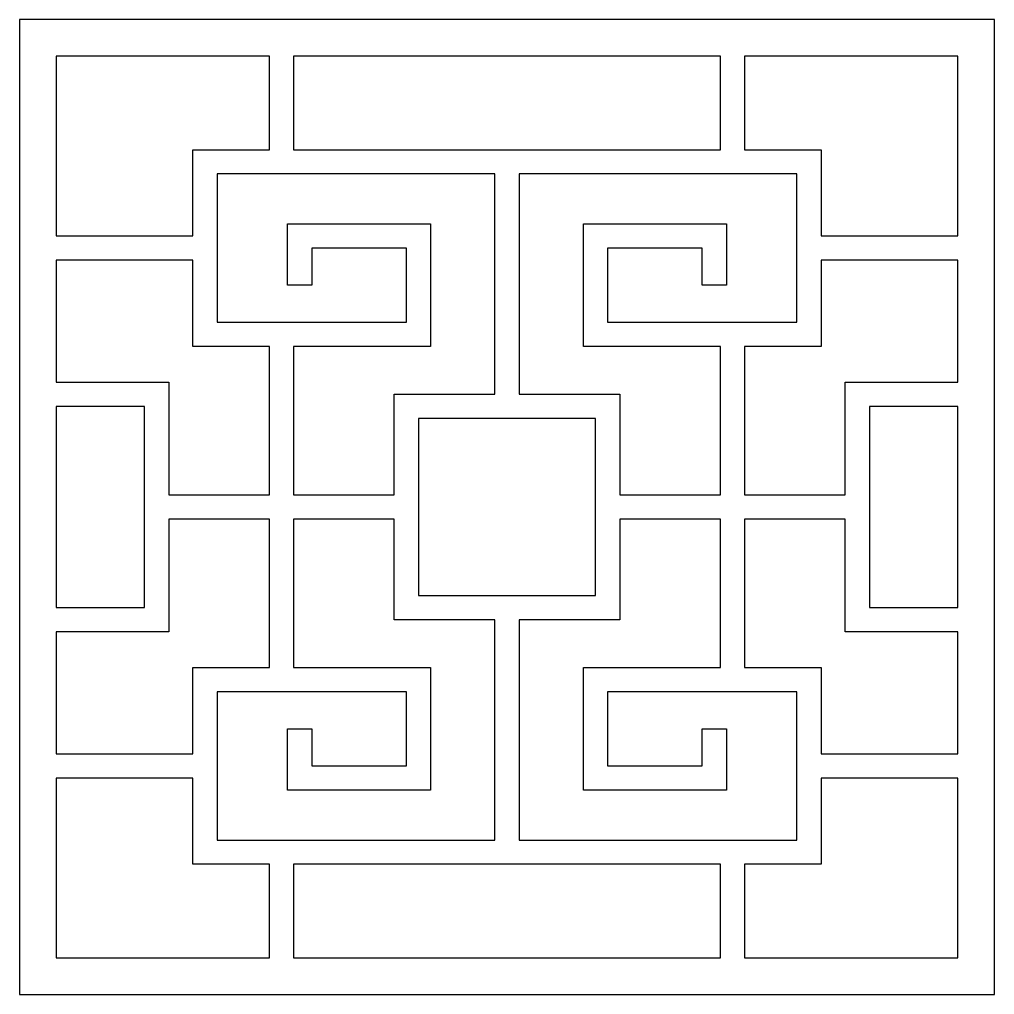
# Model space of a CAD drawing. Header units: centimetres. Extents: x -8.1 to 4.3, y -12.9 to 13.4.
# Drawn here: x -8.06 to 4.29, y 1.04 to 13.39 of the extents above; entities that cross this region are included whole.
import ezdxf

# ---------------------------------------------------------------- set-up
doc = ezdxf.new("R2010")
doc.units = ezdxf.units.CM
doc.header["$MEASUREMENT"] = 0

msp = doc.modelspace()

# ---------------------------------------------------------------- linework, layer by layer
at = {"color": 242}
for points, knots in [([(-8.06124, 13.39206), (-8.06124, 13.39206), (4.29065, 13.39206), (4.29065, 13.39206), (4.29065, 13.39206), (4.29065, 13.39206), (4.29065, 1.04016), (4.29065, 1.04016), (4.29065, 1.04016), (4.29065, 1.04016), (-8.06124, 1.04016), (-8.06124, 1.04016), (-8.06124, 1.04016), (-8.06124, 1.04016), (-8.06124, 13.39206), (-8.06124, 13.39206)], [0, 0, 0, 0, 0.2, 0.2, 0.2, 0.2, 0.4, 0.4, 0.4, 0.4, 0.6, 0.6, 0.6, 0.6, 1, 1, 1, 1]), ([(-4.89467, 11.74293), (-4.89467, 11.74293), (-5.8638, 11.74293), (-5.8638, 11.74293), (-5.8638, 11.74293), (-5.8638, 11.74293), (-5.8638, 10.64949), (-5.8638, 10.64949), (-5.8638, 10.64949), (-5.8638, 10.64949), (-7.59804, 10.64949), (-7.59804, 10.64949), (-7.59804, 10.64949), (-7.59804, 10.64949), (-7.59804, 12.92886), (-7.59804, 12.92886), (-7.59804, 12.92886), (-7.59804, 12.92886), (-4.89467, 12.92886), (-4.89467, 12.92886), (-4.89467, 12.92886), (-4.89467, 12.92886), (-4.89467, 11.74293), (-4.89467, 11.74293)], [0, 0, 0, 0, 0.14285714, 0.14285714, 0.14285714, 0.14285714, 0.28571429, 0.28571429, 0.28571429, 0.28571429, 0.42857143, 0.42857143, 0.42857143, 0.42857143, 0.57142857, 0.57142857, 0.57142857, 0.57142857, 0.71428571, 0.71428571, 0.71428571, 0.71428571, 1, 1, 1, 1]), ([(0.81808, 11.74293), (0.81808, 11.74293), (-1.88535, 11.74293), (-1.88535, 11.74293), (-1.88535, 11.74293), (-1.88535, 11.74293), (-4.58867, 11.74293), (-4.58867, 11.74293), (-4.58867, 11.74293), (-4.58867, 11.74293), (-4.58867, 12.92886), (-4.58867, 12.92886), (-4.58867, 12.92886), (-4.58867, 12.92886), (0.81808, 12.92886), (0.81808, 12.92886), (0.81808, 12.92886), (0.81808, 12.92886), (0.81808, 11.74293), (0.81808, 11.74293)], [0, 0, 0, 0, 0.16666667, 0.16666667, 0.16666667, 0.16666667, 0.33333333, 0.33333333, 0.33333333, 0.33333333, 0.5, 0.5, 0.5, 0.5, 0.66666667, 0.66666667, 0.66666667, 0.66666667, 1, 1, 1, 1]), ([(1.12409, 11.74293), (1.12409, 11.74293), (1.12409, 12.92886), (1.12409, 12.92886), (1.12409, 12.92886), (1.12409, 12.92886), (3.82746, 12.92886), (3.82746, 12.92886), (3.82746, 12.92886), (3.82746, 12.92886), (3.82746, 10.64949), (3.82746, 10.64949), (3.82746, 10.64949), (3.82746, 10.64949), (2.09322, 10.64949), (2.09322, 10.64949), (2.09322, 10.64949), (2.09322, 10.64949), (2.09322, 11.74293), (2.09322, 11.74293), (2.09322, 11.74293), (2.09322, 11.74293), (1.12409, 11.74293), (1.12409, 11.74293)], [0, 0, 0, 0, 0.14285714, 0.14285714, 0.14285714, 0.14285714, 0.28571429, 0.28571429, 0.28571429, 0.28571429, 0.42857143, 0.42857143, 0.42857143, 0.42857143, 0.57142857, 0.57142857, 0.57142857, 0.57142857, 0.71428571, 0.71428571, 0.71428571, 0.71428571, 1, 1, 1, 1]), ([(-2.03829, 8.64437), (-2.03829, 8.64437), (-3.31355, 8.64437), (-3.31355, 8.64437), (-3.31355, 8.64437), (-3.31355, 8.64437), (-3.31355, 7.36911), (-3.31355, 7.36911), (-3.31355, 7.36911), (-3.31355, 7.36911), (-4.58867, 7.36911), (-4.58867, 7.36911), (-4.58867, 7.36911), (-4.58867, 7.36911), (-4.58867, 9.24992), (-4.58867, 9.24992), (-4.58867, 9.24992), (-4.58867, 9.24992), (-2.85444, 9.24992), (-2.85444, 9.24992), (-2.85444, 9.24992), (-2.85444, 9.24992), (-2.85444, 10.80262), (-2.85444, 10.80262), (-2.85444, 10.80262), (-2.85444, 10.80262), (-4.66479, 10.80262), (-4.66479, 10.80262), (-4.66479, 10.80262), (-4.66479, 10.80262), (-4.66479, 10.02634), (-4.66479, 10.02634), (-4.66479, 10.02634), (-4.66479, 10.02634), (-4.35876, 10.02634), (-4.35876, 10.02634), (-4.35876, 10.02634), (-4.35876, 10.02634), (-4.35876, 10.49651), (-4.35876, 10.49651), (-4.35876, 10.49651), (-4.35876, 10.49651), (-3.16047, 10.49651), (-3.16047, 10.49651), (-3.16047, 10.49651), (-3.16047, 10.49651), (-3.16047, 9.55602), (-3.16047, 9.55602), (-3.16047, 9.55602), (-3.16047, 9.55602), (-5.55774, 9.55602), (-5.55774, 9.55602), (-5.55774, 9.55602), (-5.55774, 9.55602), (-5.55774, 11.43684), (-5.55774, 11.43684), (-5.55774, 11.43684), (-5.55774, 11.43684), (-2.03829, 11.43684), (-2.03829, 11.43684), (-2.03829, 11.43684), (-2.03829, 11.43684), (-2.03829, 8.64437), (-2.03829, 8.64437)], [0, 0, 0, 0, 0.05882353, 0.05882353, 0.05882353, 0.05882353, 0.11764706, 0.11764706, 0.11764706, 0.11764706, 0.17647059, 0.17647059, 0.17647059, 0.17647059, 0.23529412, 0.23529412, 0.23529412, 0.23529412, 0.29411765, 0.29411765, 0.29411765, 0.29411765, 0.35294118, 0.35294118, 0.35294118, 0.35294118, 0.41176471, 0.41176471, 0.41176471, 0.41176471, 0.47058824, 0.47058824, 0.47058824, 0.47058824, 0.52941176, 0.52941176, 0.52941176, 0.52941176, 0.58823529, 0.58823529, 0.58823529, 0.58823529, 0.64705882, 0.64705882, 0.64705882, 0.64705882, 0.70588235, 0.70588235, 0.70588235, 0.70588235, 0.76470588, 0.76470588, 0.76470588, 0.76470588, 0.82352941, 0.82352941, 0.82352941, 0.82352941, 0.88235294, 0.88235294, 0.88235294, 0.88235294, 1, 1, 1, 1]), ([(-0.45707, 8.64437), (-0.45707, 8.64437), (-1.73229, 8.64437), (-1.73229, 8.64437), (-1.73229, 8.64437), (-1.73229, 8.64437), (-1.73229, 11.43684), (-1.73229, 11.43684), (-1.73229, 11.43684), (-1.73229, 11.43684), (1.78716, 11.43684), (1.78716, 11.43684), (1.78716, 11.43684), (1.78716, 11.43684), (1.78716, 9.55602), (1.78716, 9.55602), (1.78716, 9.55602), (1.78716, 9.55602), (-0.61011, 9.55602), (-0.61011, 9.55602), (-0.61011, 9.55602), (-0.61011, 9.55602), (-0.61011, 10.49651), (-0.61011, 10.49651), (-0.61011, 10.49651), (-0.61011, 10.49651), (0.58818, 10.49651), (0.58818, 10.49651), (0.58818, 10.49651), (0.58818, 10.49651), (0.58818, 10.02634), (0.58818, 10.02634), (0.58818, 10.02634), (0.58818, 10.02634), (0.89421, 10.02634), (0.89421, 10.02634), (0.89421, 10.02634), (0.89421, 10.02634), (0.89421, 10.80262), (0.89421, 10.80262), (0.89421, 10.80262), (0.89421, 10.80262), (-0.91614, 10.80262), (-0.91614, 10.80262), (-0.91614, 10.80262), (-0.91614, 10.80262), (-0.91614, 9.24992), (-0.91614, 9.24992), (-0.91614, 9.24992), (-0.91614, 9.24992), (0.81808, 9.24992), (0.81808, 9.24992), (0.81808, 9.24992), (0.81808, 9.24992), (0.81808, 7.36911), (0.81808, 7.36911), (0.81808, 7.36911), (0.81808, 7.36911), (-0.45707, 7.36911), (-0.45707, 7.36911), (-0.45707, 7.36911), (-0.45707, 7.36911), (-0.45707, 8.64437), (-0.45707, 8.64437)], [0, 0, 0, 0, 0.05882353, 0.05882353, 0.05882353, 0.05882353, 0.11764706, 0.11764706, 0.11764706, 0.11764706, 0.17647059, 0.17647059, 0.17647059, 0.17647059, 0.23529412, 0.23529412, 0.23529412, 0.23529412, 0.29411765, 0.29411765, 0.29411765, 0.29411765, 0.35294118, 0.35294118, 0.35294118, 0.35294118, 0.41176471, 0.41176471, 0.41176471, 0.41176471, 0.47058824, 0.47058824, 0.47058824, 0.47058824, 0.52941176, 0.52941176, 0.52941176, 0.52941176, 0.58823529, 0.58823529, 0.58823529, 0.58823529, 0.64705882, 0.64705882, 0.64705882, 0.64705882, 0.70588235, 0.70588235, 0.70588235, 0.70588235, 0.76470588, 0.76470588, 0.76470588, 0.76470588, 0.82352941, 0.82352941, 0.82352941, 0.82352941, 0.88235294, 0.88235294, 0.88235294, 0.88235294, 1, 1, 1, 1]), ([(-5.8638, 9.24992), (-5.8638, 9.24992), (-4.89467, 9.24992), (-4.89467, 9.24992), (-4.89467, 9.24992), (-4.89467, 9.24992), (-4.89467, 7.36911), (-4.89467, 7.36911), (-4.89467, 7.36911), (-4.89467, 7.36911), (-6.16994, 7.36911), (-6.16994, 7.36911), (-6.16994, 7.36911), (-6.16994, 7.36911), (-6.16994, 8.79733), (-6.16994, 8.79733), (-6.16994, 8.79733), (-6.16994, 8.79733), (-7.59804, 8.79733), (-7.59804, 8.79733), (-7.59804, 8.79733), (-7.59804, 8.79733), (-7.59804, 10.07242), (-7.59804, 10.07242), (-7.59804, 10.07242), (-7.59804, 10.07242), (-7.59804, 10.34338), (-7.59804, 10.34338), (-7.59804, 10.34338), (-7.59804, 10.34338), (-5.8638, 10.34338), (-5.8638, 10.34338), (-5.8638, 10.34338), (-5.8638, 10.34338), (-5.8638, 9.24992), (-5.8638, 9.24992)], [0, 0, 0, 0, 0.1, 0.1, 0.1, 0.1, 0.2, 0.2, 0.2, 0.2, 0.3, 0.3, 0.3, 0.3, 0.4, 0.4, 0.4, 0.4, 0.5, 0.5, 0.5, 0.5, 0.6, 0.6, 0.6, 0.6, 0.7, 0.7, 0.7, 0.7, 0.8, 0.8, 0.8, 0.8, 1, 1, 1, 1]), ([(2.09322, 9.24992), (2.09322, 9.24992), (2.09322, 10.34338), (2.09322, 10.34338), (2.09322, 10.34338), (2.09322, 10.34338), (3.82746, 10.34338), (3.82746, 10.34338), (3.82746, 10.34338), (3.82746, 10.34338), (3.82746, 10.07242), (3.82746, 10.07242), (3.82746, 10.07242), (3.82746, 10.07242), (3.82746, 8.79733), (3.82746, 8.79733), (3.82746, 8.79733), (3.82746, 8.79733), (2.39936, 8.79733), (2.39936, 8.79733), (2.39936, 8.79733), (2.39936, 8.79733), (2.39936, 7.36911), (2.39936, 7.36911), (2.39936, 7.36911), (2.39936, 7.36911), (1.12409, 7.36911), (1.12409, 7.36911), (1.12409, 7.36911), (1.12409, 7.36911), (1.12409, 9.24992), (1.12409, 9.24992), (1.12409, 9.24992), (1.12409, 9.24992), (2.09322, 9.24992), (2.09322, 9.24992)], [0, 0, 0, 0, 0.1, 0.1, 0.1, 0.1, 0.2, 0.2, 0.2, 0.2, 0.3, 0.3, 0.3, 0.3, 0.4, 0.4, 0.4, 0.4, 0.5, 0.5, 0.5, 0.5, 0.6, 0.6, 0.6, 0.6, 0.7, 0.7, 0.7, 0.7, 0.8, 0.8, 0.8, 0.8, 1, 1, 1, 1]), ([(-7.59804, 8.49129), (-7.59804, 8.49129), (-6.47595, 8.49129), (-6.47595, 8.49129), (-6.47595, 8.49129), (-6.47595, 8.49129), (-6.47595, 7.21614), (-6.47595, 7.21614), (-6.47595, 7.21614), (-6.47595, 7.21614), (-6.47595, 5.94093), (-6.47595, 5.94093), (-6.47595, 5.94093), (-6.47595, 5.94093), (-7.59804, 5.94093), (-7.59804, 5.94093), (-7.59804, 5.94093), (-7.59804, 5.94093), (-7.59804, 7.21614), (-7.59804, 7.21614), (-7.59804, 7.21614), (-7.59804, 7.21614), (-7.59804, 8.49129), (-7.59804, 8.49129)], [0, 0, 0, 0, 0.14285714, 0.14285714, 0.14285714, 0.14285714, 0.28571429, 0.28571429, 0.28571429, 0.28571429, 0.42857143, 0.42857143, 0.42857143, 0.42857143, 0.57142857, 0.57142857, 0.57142857, 0.57142857, 0.71428571, 0.71428571, 0.71428571, 0.71428571, 1, 1, 1, 1]), ([(3.82746, 7.21611), (3.82746, 7.21611), (3.82746, 5.94093), (3.82746, 5.94093), (3.82746, 5.94093), (3.82746, 5.94093), (2.70537, 5.94093), (2.70537, 5.94093), (2.70537, 5.94093), (2.70537, 5.94093), (2.70537, 7.21611), (2.70537, 7.21611), (2.70537, 7.21611), (2.70537, 7.21611), (2.70537, 8.49129), (2.70537, 8.49129), (2.70537, 8.49129), (2.70537, 8.49129), (3.82746, 8.49129), (3.82746, 8.49129), (3.82746, 8.49129), (3.82746, 8.49129), (3.82746, 7.21614), (3.82746, 7.21614), (3.82746, 7.21614), (3.82746, 7.21614), (3.82746, 7.21611), (3.82746, 7.21611)], [0, 0, 0, 0, 0.125, 0.125, 0.125, 0.125, 0.25, 0.25, 0.25, 0.25, 0.375, 0.375, 0.375, 0.375, 0.5, 0.5, 0.5, 0.5, 0.625, 0.625, 0.625, 0.625, 0.75, 0.75, 0.75, 0.75, 1, 1, 1, 1]), ([(-3.00751, 7.21614), (-3.00751, 7.21614), (-3.00751, 8.33833), (-3.00751, 8.33833), (-3.00751, 8.33833), (-3.00751, 8.33833), (-0.76307, 8.33833), (-0.76307, 8.33833), (-0.76307, 8.33833), (-0.76307, 8.33833), (-0.76307, 7.21611), (-0.76307, 7.21611), (-0.76307, 7.21611), (-0.76307, 7.21611), (-0.76307, 6.09389), (-0.76307, 6.09389), (-0.76307, 6.09389), (-0.76307, 6.09389), (-3.00751, 6.09389), (-3.00751, 6.09389), (-3.00751, 6.09389), (-3.00751, 6.09389), (-3.00751, 7.21611), (-3.00751, 7.21611), (-3.00751, 7.21611), (-3.00751, 7.21611), (-3.00751, 7.21614), (-3.00751, 7.21614)], [0, 0, 0, 0, 0.125, 0.125, 0.125, 0.125, 0.25, 0.25, 0.25, 0.25, 0.375, 0.375, 0.375, 0.375, 0.5, 0.5, 0.5, 0.5, 0.625, 0.625, 0.625, 0.625, 0.75, 0.75, 0.75, 0.75, 1, 1, 1, 1]), ([(-5.8638, 5.18231), (-5.8638, 5.18231), (-5.8638, 4.08887), (-5.8638, 4.08887), (-5.8638, 4.08887), (-5.8638, 4.08887), (-7.59804, 4.08887), (-7.59804, 4.08887), (-7.59804, 4.08887), (-7.59804, 4.08887), (-7.59804, 4.35982), (-7.59804, 4.35982), (-7.59804, 4.35982), (-7.59804, 4.35982), (-7.59804, 5.63486), (-7.59804, 5.63486), (-7.59804, 5.63486), (-7.59804, 5.63486), (-6.16994, 5.6349), (-6.16994, 5.6349), (-6.16994, 5.6349), (-6.16994, 5.6349), (-6.16994, 7.06311), (-6.16994, 7.06311), (-6.16994, 7.06311), (-6.16994, 7.06311), (-4.89467, 7.06311), (-4.89467, 7.06311), (-4.89467, 7.06311), (-4.89467, 7.06311), (-4.89467, 5.18231), (-4.89467, 5.18231), (-4.89467, 5.18231), (-4.89467, 5.18231), (-5.8638, 5.18231), (-5.8638, 5.18231)], [0, 0, 0, 0, 0.1, 0.1, 0.1, 0.1, 0.2, 0.2, 0.2, 0.2, 0.3, 0.3, 0.3, 0.3, 0.4, 0.4, 0.4, 0.4, 0.5, 0.5, 0.5, 0.5, 0.6, 0.6, 0.6, 0.6, 0.7, 0.7, 0.7, 0.7, 0.8, 0.8, 0.8, 0.8, 1, 1, 1, 1]), ([(-2.03829, 5.78789), (-2.03829, 5.78789), (-2.03829, 2.99539), (-2.03829, 2.99539), (-2.03829, 2.99539), (-2.03829, 2.99539), (-5.55774, 2.99539), (-5.55774, 2.99539), (-5.55774, 2.99539), (-5.55774, 2.99539), (-5.55774, 4.87619), (-5.55774, 4.87619), (-5.55774, 4.87619), (-5.55774, 4.87619), (-3.16047, 4.87619), (-3.16047, 4.87619), (-3.16047, 4.87619), (-3.16047, 4.87619), (-3.16047, 3.93569), (-3.16047, 3.93569), (-3.16047, 3.93569), (-3.16047, 3.93569), (-4.35876, 3.93569), (-4.35876, 3.93569), (-4.35876, 3.93569), (-4.35876, 3.93569), (-4.35876, 4.40588), (-4.35876, 4.40588), (-4.35876, 4.40588), (-4.35876, 4.40588), (-4.66479, 4.40588), (-4.66479, 4.40588), (-4.66479, 4.40588), (-4.66479, 4.40588), (-4.66479, 3.62962), (-4.66479, 3.62962), (-4.66479, 3.62962), (-4.66479, 3.62962), (-2.85444, 3.62962), (-2.85444, 3.62962), (-2.85444, 3.62962), (-2.85444, 3.62962), (-2.85444, 5.18231), (-2.85444, 5.18231), (-2.85444, 5.18231), (-2.85444, 5.18231), (-4.58867, 5.18231), (-4.58867, 5.18231), (-4.58867, 5.18231), (-4.58867, 5.18231), (-4.58867, 7.06311), (-4.58867, 7.06311), (-4.58867, 7.06311), (-4.58867, 7.06311), (-3.31355, 7.06311), (-3.31355, 7.06311), (-3.31355, 7.06311), (-3.31355, 7.06311), (-3.31355, 5.78789), (-3.31355, 5.78789), (-3.31355, 5.78789), (-3.31355, 5.78789), (-2.03829, 5.78789), (-2.03829, 5.78789)], [0, 0, 0, 0, 0.05882353, 0.05882353, 0.05882353, 0.05882353, 0.11764706, 0.11764706, 0.11764706, 0.11764706, 0.17647059, 0.17647059, 0.17647059, 0.17647059, 0.23529412, 0.23529412, 0.23529412, 0.23529412, 0.29411765, 0.29411765, 0.29411765, 0.29411765, 0.35294118, 0.35294118, 0.35294118, 0.35294118, 0.41176471, 0.41176471, 0.41176471, 0.41176471, 0.47058824, 0.47058824, 0.47058824, 0.47058824, 0.52941176, 0.52941176, 0.52941176, 0.52941176, 0.58823529, 0.58823529, 0.58823529, 0.58823529, 0.64705882, 0.64705882, 0.64705882, 0.64705882, 0.70588235, 0.70588235, 0.70588235, 0.70588235, 0.76470588, 0.76470588, 0.76470588, 0.76470588, 0.82352941, 0.82352941, 0.82352941, 0.82352941, 0.88235294, 0.88235294, 0.88235294, 0.88235294, 1, 1, 1, 1]), ([(-1.73229, 5.78789), (-1.73229, 5.78789), (-0.45707, 5.78789), (-0.45707, 5.78789), (-0.45707, 5.78789), (-0.45707, 5.78789), (-0.45707, 7.06311), (-0.45707, 7.06311), (-0.45707, 7.06311), (-0.45707, 7.06311), (0.81808, 7.06311), (0.81808, 7.06311), (0.81808, 7.06311), (0.81808, 7.06311), (0.81808, 5.18231), (0.81808, 5.18231), (0.81808, 5.18231), (0.81808, 5.18231), (-0.91614, 5.18231), (-0.91614, 5.18231), (-0.91614, 5.18231), (-0.91614, 5.18231), (-0.91614, 3.62962), (-0.91614, 3.62962), (-0.91614, 3.62962), (-0.91614, 3.62962), (0.89421, 3.62962), (0.89421, 3.62962), (0.89421, 3.62962), (0.89421, 3.62962), (0.89421, 4.40588), (0.89421, 4.40588), (0.89421, 4.40588), (0.89421, 4.40588), (0.58818, 4.40588), (0.58818, 4.40588), (0.58818, 4.40588), (0.58818, 4.40588), (0.58818, 3.93569), (0.58818, 3.93569), (0.58818, 3.93569), (0.58818, 3.93569), (-0.61011, 3.93569), (-0.61011, 3.93569), (-0.61011, 3.93569), (-0.61011, 3.93569), (-0.61011, 4.87619), (-0.61011, 4.87619), (-0.61011, 4.87619), (-0.61011, 4.87619), (1.78716, 4.87619), (1.78716, 4.87619), (1.78716, 4.87619), (1.78716, 4.87619), (1.78716, 2.99539), (1.78716, 2.99539), (1.78716, 2.99539), (1.78716, 2.99539), (-1.73229, 2.99539), (-1.73229, 2.99539), (-1.73229, 2.99539), (-1.73229, 2.99539), (-1.73229, 5.78789), (-1.73229, 5.78789)], [0, 0, 0, 0, 0.05882353, 0.05882353, 0.05882353, 0.05882353, 0.11764706, 0.11764706, 0.11764706, 0.11764706, 0.17647059, 0.17647059, 0.17647059, 0.17647059, 0.23529412, 0.23529412, 0.23529412, 0.23529412, 0.29411765, 0.29411765, 0.29411765, 0.29411765, 0.35294118, 0.35294118, 0.35294118, 0.35294118, 0.41176471, 0.41176471, 0.41176471, 0.41176471, 0.47058824, 0.47058824, 0.47058824, 0.47058824, 0.52941176, 0.52941176, 0.52941176, 0.52941176, 0.58823529, 0.58823529, 0.58823529, 0.58823529, 0.64705882, 0.64705882, 0.64705882, 0.64705882, 0.70588235, 0.70588235, 0.70588235, 0.70588235, 0.76470588, 0.76470588, 0.76470588, 0.76470588, 0.82352941, 0.82352941, 0.82352941, 0.82352941, 0.88235294, 0.88235294, 0.88235294, 0.88235294, 1, 1, 1, 1]), ([(2.09322, 5.18231), (2.09322, 5.18231), (1.12409, 5.18231), (1.12409, 5.18231), (1.12409, 5.18231), (1.12409, 5.18231), (1.12409, 7.06311), (1.12409, 7.06311), (1.12409, 7.06311), (1.12409, 7.06311), (2.39936, 7.06311), (2.39936, 7.06311), (2.39936, 7.06311), (2.39936, 7.06311), (2.39936, 5.6349), (2.39936, 5.6349), (2.39936, 5.6349), (2.39936, 5.6349), (3.82746, 5.6349), (3.82746, 5.6349), (3.82746, 5.6349), (3.82746, 5.6349), (3.82746, 4.35982), (3.82746, 4.35982), (3.82746, 4.35982), (3.82746, 4.35982), (3.82746, 4.08887), (3.82746, 4.08887), (3.82746, 4.08887), (3.82746, 4.08887), (2.09322, 4.08887), (2.09322, 4.08887), (2.09322, 4.08887), (2.09322, 4.08887), (2.09322, 5.18231), (2.09322, 5.18231)], [0, 0, 0, 0, 0.1, 0.1, 0.1, 0.1, 0.2, 0.2, 0.2, 0.2, 0.3, 0.3, 0.3, 0.3, 0.4, 0.4, 0.4, 0.4, 0.5, 0.5, 0.5, 0.5, 0.6, 0.6, 0.6, 0.6, 0.7, 0.7, 0.7, 0.7, 0.8, 0.8, 0.8, 0.8, 1, 1, 1, 1]), ([(-4.89467, 2.68927), (-4.89467, 2.68927), (-4.89467, 1.50336), (-4.89467, 1.50336), (-4.89467, 1.50336), (-4.89467, 1.50336), (-7.59804, 1.50336), (-7.59804, 1.50336), (-7.59804, 1.50336), (-7.59804, 1.50336), (-7.59804, 3.78271), (-7.59804, 3.78271), (-7.59804, 3.78271), (-7.59804, 3.78271), (-5.8638, 3.78271), (-5.8638, 3.78271), (-5.8638, 3.78271), (-5.8638, 3.78271), (-5.8638, 2.6893), (-5.8638, 2.6893), (-5.8638, 2.6893), (-5.8638, 2.6893), (-4.89467, 2.68927), (-4.89467, 2.68927)], [0, 0, 0, 0, 0.14285714, 0.14285714, 0.14285714, 0.14285714, 0.28571429, 0.28571429, 0.28571429, 0.28571429, 0.42857143, 0.42857143, 0.42857143, 0.42857143, 0.57142857, 0.57142857, 0.57142857, 0.57142857, 0.71428571, 0.71428571, 0.71428571, 0.71428571, 1, 1, 1, 1]), ([(1.12409, 2.6893), (1.12409, 2.6893), (2.09322, 2.6893), (2.09322, 2.6893), (2.09322, 2.6893), (2.09322, 2.6893), (2.09322, 3.78271), (2.09322, 3.78271), (2.09322, 3.78271), (2.09322, 3.78271), (3.82746, 3.78271), (3.82746, 3.78271), (3.82746, 3.78271), (3.82746, 3.78271), (3.82746, 1.50336), (3.82746, 1.50336), (3.82746, 1.50336), (3.82746, 1.50336), (1.12409, 1.50336), (1.12409, 1.50336), (1.12409, 1.50336), (1.12409, 1.50336), (1.12409, 2.6893), (1.12409, 2.6893)], [0, 0, 0, 0, 0.14285714, 0.14285714, 0.14285714, 0.14285714, 0.28571429, 0.28571429, 0.28571429, 0.28571429, 0.42857143, 0.42857143, 0.42857143, 0.42857143, 0.57142857, 0.57142857, 0.57142857, 0.57142857, 0.71428571, 0.71428571, 0.71428571, 0.71428571, 1, 1, 1, 1]), ([(0.81808, 1.50336), (0.81808, 1.50336), (-1.88532, 1.50336), (-1.88532, 1.50336), (-1.88532, 1.50336), (-1.88532, 1.50336), (-4.58867, 1.50336), (-4.58867, 1.50336), (-4.58867, 1.50336), (-4.58867, 1.50336), (-4.58867, 2.68927), (-4.58867, 2.68927), (-4.58867, 2.68927), (-4.58867, 2.68927), (0.81808, 2.68927), (0.81808, 2.68927), (0.81808, 2.68927), (0.81808, 2.68927), (0.81808, 1.50336), (0.81808, 1.50336)], [0, 0, 0, 0, 0.16666667, 0.16666667, 0.16666667, 0.16666667, 0.33333333, 0.33333333, 0.33333333, 0.33333333, 0.5, 0.5, 0.5, 0.5, 0.66666667, 0.66666667, 0.66666667, 0.66666667, 1, 1, 1, 1])]:
    msp.add_open_spline(points, degree=3, knots=knots, dxfattribs=at)
at = {"lineweight": 9}
for points, knots in [([(-8.06124, 13.39206), (-8.06124, 13.39206), (4.29065, 13.39206), (4.29065, 13.39206), (4.29065, 13.39206), (4.29065, 13.39206), (4.29065, 1.04016), (4.29065, 1.04016), (4.29065, 1.04016), (4.29065, 1.04016), (-8.06124, 1.04016), (-8.06124, 1.04016), (-8.06124, 1.04016), (-8.06124, 1.04016), (-8.06124, 13.39206), (-8.06124, 13.39206)], [0, 0, 0, 0, 0.2, 0.2, 0.2, 0.2, 0.4, 0.4, 0.4, 0.4, 0.6, 0.6, 0.6, 0.6, 1, 1, 1, 1]), ([(-4.89467, 11.74293), (-4.89467, 11.74293), (-5.8638, 11.74293), (-5.8638, 11.74293), (-5.8638, 11.74293), (-5.8638, 11.74293), (-5.8638, 10.64949), (-5.8638, 10.64949), (-5.8638, 10.64949), (-5.8638, 10.64949), (-7.59804, 10.64949), (-7.59804, 10.64949), (-7.59804, 10.64949), (-7.59804, 10.64949), (-7.59804, 12.92886), (-7.59804, 12.92886), (-7.59804, 12.92886), (-7.59804, 12.92886), (-4.89467, 12.92886), (-4.89467, 12.92886), (-4.89467, 12.92886), (-4.89467, 12.92886), (-4.89467, 11.74293), (-4.89467, 11.74293)], [0, 0, 0, 0, 0.14285714, 0.14285714, 0.14285714, 0.14285714, 0.28571429, 0.28571429, 0.28571429, 0.28571429, 0.42857143, 0.42857143, 0.42857143, 0.42857143, 0.57142857, 0.57142857, 0.57142857, 0.57142857, 0.71428571, 0.71428571, 0.71428571, 0.71428571, 1, 1, 1, 1]), ([(0.81808, 11.74293), (0.81808, 11.74293), (-1.88535, 11.74293), (-1.88535, 11.74293), (-1.88535, 11.74293), (-1.88535, 11.74293), (-4.58867, 11.74293), (-4.58867, 11.74293), (-4.58867, 11.74293), (-4.58867, 11.74293), (-4.58867, 12.92886), (-4.58867, 12.92886), (-4.58867, 12.92886), (-4.58867, 12.92886), (0.81808, 12.92886), (0.81808, 12.92886), (0.81808, 12.92886), (0.81808, 12.92886), (0.81808, 11.74293), (0.81808, 11.74293)], [0, 0, 0, 0, 0.16666667, 0.16666667, 0.16666667, 0.16666667, 0.33333333, 0.33333333, 0.33333333, 0.33333333, 0.5, 0.5, 0.5, 0.5, 0.66666667, 0.66666667, 0.66666667, 0.66666667, 1, 1, 1, 1]), ([(1.12409, 11.74293), (1.12409, 11.74293), (1.12409, 12.92886), (1.12409, 12.92886), (1.12409, 12.92886), (1.12409, 12.92886), (3.82746, 12.92886), (3.82746, 12.92886), (3.82746, 12.92886), (3.82746, 12.92886), (3.82746, 10.64949), (3.82746, 10.64949), (3.82746, 10.64949), (3.82746, 10.64949), (2.09322, 10.64949), (2.09322, 10.64949), (2.09322, 10.64949), (2.09322, 10.64949), (2.09322, 11.74293), (2.09322, 11.74293), (2.09322, 11.74293), (2.09322, 11.74293), (1.12409, 11.74293), (1.12409, 11.74293)], [0, 0, 0, 0, 0.14285714, 0.14285714, 0.14285714, 0.14285714, 0.28571429, 0.28571429, 0.28571429, 0.28571429, 0.42857143, 0.42857143, 0.42857143, 0.42857143, 0.57142857, 0.57142857, 0.57142857, 0.57142857, 0.71428571, 0.71428571, 0.71428571, 0.71428571, 1, 1, 1, 1]), ([(-2.03829, 8.64437), (-2.03829, 8.64437), (-3.31355, 8.64437), (-3.31355, 8.64437), (-3.31355, 8.64437), (-3.31355, 8.64437), (-3.31355, 7.36911), (-3.31355, 7.36911), (-3.31355, 7.36911), (-3.31355, 7.36911), (-4.58867, 7.36911), (-4.58867, 7.36911), (-4.58867, 7.36911), (-4.58867, 7.36911), (-4.58867, 9.24992), (-4.58867, 9.24992), (-4.58867, 9.24992), (-4.58867, 9.24992), (-2.85444, 9.24992), (-2.85444, 9.24992), (-2.85444, 9.24992), (-2.85444, 9.24992), (-2.85444, 10.80262), (-2.85444, 10.80262), (-2.85444, 10.80262), (-2.85444, 10.80262), (-4.66479, 10.80262), (-4.66479, 10.80262), (-4.66479, 10.80262), (-4.66479, 10.80262), (-4.66479, 10.02634), (-4.66479, 10.02634), (-4.66479, 10.02634), (-4.66479, 10.02634), (-4.35876, 10.02634), (-4.35876, 10.02634), (-4.35876, 10.02634), (-4.35876, 10.02634), (-4.35876, 10.49651), (-4.35876, 10.49651), (-4.35876, 10.49651), (-4.35876, 10.49651), (-3.16047, 10.49651), (-3.16047, 10.49651), (-3.16047, 10.49651), (-3.16047, 10.49651), (-3.16047, 9.55602), (-3.16047, 9.55602), (-3.16047, 9.55602), (-3.16047, 9.55602), (-5.55774, 9.55602), (-5.55774, 9.55602), (-5.55774, 9.55602), (-5.55774, 9.55602), (-5.55774, 11.43684), (-5.55774, 11.43684), (-5.55774, 11.43684), (-5.55774, 11.43684), (-2.03829, 11.43684), (-2.03829, 11.43684), (-2.03829, 11.43684), (-2.03829, 11.43684), (-2.03829, 8.64437), (-2.03829, 8.64437)], [0, 0, 0, 0, 0.05882353, 0.05882353, 0.05882353, 0.05882353, 0.11764706, 0.11764706, 0.11764706, 0.11764706, 0.17647059, 0.17647059, 0.17647059, 0.17647059, 0.23529412, 0.23529412, 0.23529412, 0.23529412, 0.29411765, 0.29411765, 0.29411765, 0.29411765, 0.35294118, 0.35294118, 0.35294118, 0.35294118, 0.41176471, 0.41176471, 0.41176471, 0.41176471, 0.47058824, 0.47058824, 0.47058824, 0.47058824, 0.52941176, 0.52941176, 0.52941176, 0.52941176, 0.58823529, 0.58823529, 0.58823529, 0.58823529, 0.64705882, 0.64705882, 0.64705882, 0.64705882, 0.70588235, 0.70588235, 0.70588235, 0.70588235, 0.76470588, 0.76470588, 0.76470588, 0.76470588, 0.82352941, 0.82352941, 0.82352941, 0.82352941, 0.88235294, 0.88235294, 0.88235294, 0.88235294, 1, 1, 1, 1]), ([(-0.45707, 8.64437), (-0.45707, 8.64437), (-1.73229, 8.64437), (-1.73229, 8.64437), (-1.73229, 8.64437), (-1.73229, 8.64437), (-1.73229, 11.43684), (-1.73229, 11.43684), (-1.73229, 11.43684), (-1.73229, 11.43684), (1.78716, 11.43684), (1.78716, 11.43684), (1.78716, 11.43684), (1.78716, 11.43684), (1.78716, 9.55602), (1.78716, 9.55602), (1.78716, 9.55602), (1.78716, 9.55602), (-0.61011, 9.55602), (-0.61011, 9.55602), (-0.61011, 9.55602), (-0.61011, 9.55602), (-0.61011, 10.49651), (-0.61011, 10.49651), (-0.61011, 10.49651), (-0.61011, 10.49651), (0.58818, 10.49651), (0.58818, 10.49651), (0.58818, 10.49651), (0.58818, 10.49651), (0.58818, 10.02634), (0.58818, 10.02634), (0.58818, 10.02634), (0.58818, 10.02634), (0.89421, 10.02634), (0.89421, 10.02634), (0.89421, 10.02634), (0.89421, 10.02634), (0.89421, 10.80262), (0.89421, 10.80262), (0.89421, 10.80262), (0.89421, 10.80262), (-0.91614, 10.80262), (-0.91614, 10.80262), (-0.91614, 10.80262), (-0.91614, 10.80262), (-0.91614, 9.24992), (-0.91614, 9.24992), (-0.91614, 9.24992), (-0.91614, 9.24992), (0.81808, 9.24992), (0.81808, 9.24992), (0.81808, 9.24992), (0.81808, 9.24992), (0.81808, 7.36911), (0.81808, 7.36911), (0.81808, 7.36911), (0.81808, 7.36911), (-0.45707, 7.36911), (-0.45707, 7.36911), (-0.45707, 7.36911), (-0.45707, 7.36911), (-0.45707, 8.64437), (-0.45707, 8.64437)], [0, 0, 0, 0, 0.05882353, 0.05882353, 0.05882353, 0.05882353, 0.11764706, 0.11764706, 0.11764706, 0.11764706, 0.17647059, 0.17647059, 0.17647059, 0.17647059, 0.23529412, 0.23529412, 0.23529412, 0.23529412, 0.29411765, 0.29411765, 0.29411765, 0.29411765, 0.35294118, 0.35294118, 0.35294118, 0.35294118, 0.41176471, 0.41176471, 0.41176471, 0.41176471, 0.47058824, 0.47058824, 0.47058824, 0.47058824, 0.52941176, 0.52941176, 0.52941176, 0.52941176, 0.58823529, 0.58823529, 0.58823529, 0.58823529, 0.64705882, 0.64705882, 0.64705882, 0.64705882, 0.70588235, 0.70588235, 0.70588235, 0.70588235, 0.76470588, 0.76470588, 0.76470588, 0.76470588, 0.82352941, 0.82352941, 0.82352941, 0.82352941, 0.88235294, 0.88235294, 0.88235294, 0.88235294, 1, 1, 1, 1]), ([(-5.8638, 9.24992), (-5.8638, 9.24992), (-4.89467, 9.24992), (-4.89467, 9.24992), (-4.89467, 9.24992), (-4.89467, 9.24992), (-4.89467, 7.36911), (-4.89467, 7.36911), (-4.89467, 7.36911), (-4.89467, 7.36911), (-6.16994, 7.36911), (-6.16994, 7.36911), (-6.16994, 7.36911), (-6.16994, 7.36911), (-6.16994, 8.79733), (-6.16994, 8.79733), (-6.16994, 8.79733), (-6.16994, 8.79733), (-7.59804, 8.79733), (-7.59804, 8.79733), (-7.59804, 8.79733), (-7.59804, 8.79733), (-7.59804, 10.07242), (-7.59804, 10.07242), (-7.59804, 10.07242), (-7.59804, 10.07242), (-7.59804, 10.34338), (-7.59804, 10.34338), (-7.59804, 10.34338), (-7.59804, 10.34338), (-5.8638, 10.34338), (-5.8638, 10.34338), (-5.8638, 10.34338), (-5.8638, 10.34338), (-5.8638, 9.24992), (-5.8638, 9.24992)], [0, 0, 0, 0, 0.1, 0.1, 0.1, 0.1, 0.2, 0.2, 0.2, 0.2, 0.3, 0.3, 0.3, 0.3, 0.4, 0.4, 0.4, 0.4, 0.5, 0.5, 0.5, 0.5, 0.6, 0.6, 0.6, 0.6, 0.7, 0.7, 0.7, 0.7, 0.8, 0.8, 0.8, 0.8, 1, 1, 1, 1]), ([(2.09322, 9.24992), (2.09322, 9.24992), (2.09322, 10.34338), (2.09322, 10.34338), (2.09322, 10.34338), (2.09322, 10.34338), (3.82746, 10.34338), (3.82746, 10.34338), (3.82746, 10.34338), (3.82746, 10.34338), (3.82746, 10.07242), (3.82746, 10.07242), (3.82746, 10.07242), (3.82746, 10.07242), (3.82746, 8.79733), (3.82746, 8.79733), (3.82746, 8.79733), (3.82746, 8.79733), (2.39936, 8.79733), (2.39936, 8.79733), (2.39936, 8.79733), (2.39936, 8.79733), (2.39936, 7.36911), (2.39936, 7.36911), (2.39936, 7.36911), (2.39936, 7.36911), (1.12409, 7.36911), (1.12409, 7.36911), (1.12409, 7.36911), (1.12409, 7.36911), (1.12409, 9.24992), (1.12409, 9.24992), (1.12409, 9.24992), (1.12409, 9.24992), (2.09322, 9.24992), (2.09322, 9.24992)], [0, 0, 0, 0, 0.1, 0.1, 0.1, 0.1, 0.2, 0.2, 0.2, 0.2, 0.3, 0.3, 0.3, 0.3, 0.4, 0.4, 0.4, 0.4, 0.5, 0.5, 0.5, 0.5, 0.6, 0.6, 0.6, 0.6, 0.7, 0.7, 0.7, 0.7, 0.8, 0.8, 0.8, 0.8, 1, 1, 1, 1]), ([(-7.59804, 8.49129), (-7.59804, 8.49129), (-6.47595, 8.49129), (-6.47595, 8.49129), (-6.47595, 8.49129), (-6.47595, 8.49129), (-6.47595, 7.21614), (-6.47595, 7.21614), (-6.47595, 7.21614), (-6.47595, 7.21614), (-6.47595, 5.94093), (-6.47595, 5.94093), (-6.47595, 5.94093), (-6.47595, 5.94093), (-7.59804, 5.94093), (-7.59804, 5.94093), (-7.59804, 5.94093), (-7.59804, 5.94093), (-7.59804, 7.21614), (-7.59804, 7.21614), (-7.59804, 7.21614), (-7.59804, 7.21614), (-7.59804, 8.49129), (-7.59804, 8.49129)], [0, 0, 0, 0, 0.14285714, 0.14285714, 0.14285714, 0.14285714, 0.28571429, 0.28571429, 0.28571429, 0.28571429, 0.42857143, 0.42857143, 0.42857143, 0.42857143, 0.57142857, 0.57142857, 0.57142857, 0.57142857, 0.71428571, 0.71428571, 0.71428571, 0.71428571, 1, 1, 1, 1]), ([(3.82746, 7.21611), (3.82746, 7.21611), (3.82746, 5.94093), (3.82746, 5.94093), (3.82746, 5.94093), (3.82746, 5.94093), (2.70537, 5.94093), (2.70537, 5.94093), (2.70537, 5.94093), (2.70537, 5.94093), (2.70537, 7.21611), (2.70537, 7.21611), (2.70537, 7.21611), (2.70537, 7.21611), (2.70537, 8.49129), (2.70537, 8.49129), (2.70537, 8.49129), (2.70537, 8.49129), (3.82746, 8.49129), (3.82746, 8.49129), (3.82746, 8.49129), (3.82746, 8.49129), (3.82746, 7.21614), (3.82746, 7.21614)], [0, 0, 0, 0, 0.14285714, 0.14285714, 0.14285714, 0.14285714, 0.28571429, 0.28571429, 0.28571429, 0.28571429, 0.42857143, 0.42857143, 0.42857143, 0.42857143, 0.57142857, 0.57142857, 0.57142857, 0.57142857, 0.71428571, 0.71428571, 0.71428571, 0.71428571, 1, 1, 1, 1]), ([(-3.00751, 7.21614), (-3.00751, 7.21614), (-3.00751, 8.33833), (-3.00751, 8.33833), (-3.00751, 8.33833), (-3.00751, 8.33833), (-0.76307, 8.33833), (-0.76307, 8.33833), (-0.76307, 8.33833), (-0.76307, 8.33833), (-0.76307, 7.21611), (-0.76307, 7.21611), (-0.76307, 7.21611), (-0.76307, 7.21611), (-0.76307, 6.09389), (-0.76307, 6.09389), (-0.76307, 6.09389), (-0.76307, 6.09389), (-3.00751, 6.09389), (-3.00751, 6.09389), (-3.00751, 6.09389), (-3.00751, 6.09389), (-3.00751, 7.21611), (-3.00751, 7.21611)], [0, 0, 0, 0, 0.14285714, 0.14285714, 0.14285714, 0.14285714, 0.28571429, 0.28571429, 0.28571429, 0.28571429, 0.42857143, 0.42857143, 0.42857143, 0.42857143, 0.57142857, 0.57142857, 0.57142857, 0.57142857, 0.71428571, 0.71428571, 0.71428571, 0.71428571, 1, 1, 1, 1]), ([(-5.8638, 5.18231), (-5.8638, 5.18231), (-5.8638, 4.08887), (-5.8638, 4.08887), (-5.8638, 4.08887), (-5.8638, 4.08887), (-7.59804, 4.08887), (-7.59804, 4.08887), (-7.59804, 4.08887), (-7.59804, 4.08887), (-7.59804, 4.35982), (-7.59804, 4.35982), (-7.59804, 4.35982), (-7.59804, 4.35982), (-7.59804, 5.63486), (-7.59804, 5.63486), (-7.59804, 5.63486), (-7.59804, 5.63486), (-6.16994, 5.6349), (-6.16994, 5.6349), (-6.16994, 5.6349), (-6.16994, 5.6349), (-6.16994, 7.06311), (-6.16994, 7.06311), (-6.16994, 7.06311), (-6.16994, 7.06311), (-4.89467, 7.06311), (-4.89467, 7.06311), (-4.89467, 7.06311), (-4.89467, 7.06311), (-4.89467, 5.18231), (-4.89467, 5.18231), (-4.89467, 5.18231), (-4.89467, 5.18231), (-5.8638, 5.18231), (-5.8638, 5.18231)], [0, 0, 0, 0, 0.1, 0.1, 0.1, 0.1, 0.2, 0.2, 0.2, 0.2, 0.3, 0.3, 0.3, 0.3, 0.4, 0.4, 0.4, 0.4, 0.5, 0.5, 0.5, 0.5, 0.6, 0.6, 0.6, 0.6, 0.7, 0.7, 0.7, 0.7, 0.8, 0.8, 0.8, 0.8, 1, 1, 1, 1]), ([(-2.03829, 5.78789), (-2.03829, 5.78789), (-2.03829, 2.99539), (-2.03829, 2.99539), (-2.03829, 2.99539), (-2.03829, 2.99539), (-5.55774, 2.99539), (-5.55774, 2.99539), (-5.55774, 2.99539), (-5.55774, 2.99539), (-5.55774, 4.87619), (-5.55774, 4.87619), (-5.55774, 4.87619), (-5.55774, 4.87619), (-3.16047, 4.87619), (-3.16047, 4.87619), (-3.16047, 4.87619), (-3.16047, 4.87619), (-3.16047, 3.93569), (-3.16047, 3.93569), (-3.16047, 3.93569), (-3.16047, 3.93569), (-4.35876, 3.93569), (-4.35876, 3.93569), (-4.35876, 3.93569), (-4.35876, 3.93569), (-4.35876, 4.40588), (-4.35876, 4.40588), (-4.35876, 4.40588), (-4.35876, 4.40588), (-4.66479, 4.40588), (-4.66479, 4.40588), (-4.66479, 4.40588), (-4.66479, 4.40588), (-4.66479, 3.62962), (-4.66479, 3.62962), (-4.66479, 3.62962), (-4.66479, 3.62962), (-2.85444, 3.62962), (-2.85444, 3.62962), (-2.85444, 3.62962), (-2.85444, 3.62962), (-2.85444, 5.18231), (-2.85444, 5.18231), (-2.85444, 5.18231), (-2.85444, 5.18231), (-4.58867, 5.18231), (-4.58867, 5.18231), (-4.58867, 5.18231), (-4.58867, 5.18231), (-4.58867, 7.06311), (-4.58867, 7.06311), (-4.58867, 7.06311), (-4.58867, 7.06311), (-3.31355, 7.06311), (-3.31355, 7.06311), (-3.31355, 7.06311), (-3.31355, 7.06311), (-3.31355, 5.78789), (-3.31355, 5.78789), (-3.31355, 5.78789), (-3.31355, 5.78789), (-2.03829, 5.78789), (-2.03829, 5.78789)], [0, 0, 0, 0, 0.05882353, 0.05882353, 0.05882353, 0.05882353, 0.11764706, 0.11764706, 0.11764706, 0.11764706, 0.17647059, 0.17647059, 0.17647059, 0.17647059, 0.23529412, 0.23529412, 0.23529412, 0.23529412, 0.29411765, 0.29411765, 0.29411765, 0.29411765, 0.35294118, 0.35294118, 0.35294118, 0.35294118, 0.41176471, 0.41176471, 0.41176471, 0.41176471, 0.47058824, 0.47058824, 0.47058824, 0.47058824, 0.52941176, 0.52941176, 0.52941176, 0.52941176, 0.58823529, 0.58823529, 0.58823529, 0.58823529, 0.64705882, 0.64705882, 0.64705882, 0.64705882, 0.70588235, 0.70588235, 0.70588235, 0.70588235, 0.76470588, 0.76470588, 0.76470588, 0.76470588, 0.82352941, 0.82352941, 0.82352941, 0.82352941, 0.88235294, 0.88235294, 0.88235294, 0.88235294, 1, 1, 1, 1]), ([(-1.73229, 5.78789), (-1.73229, 5.78789), (-0.45707, 5.78789), (-0.45707, 5.78789), (-0.45707, 5.78789), (-0.45707, 5.78789), (-0.45707, 7.06311), (-0.45707, 7.06311), (-0.45707, 7.06311), (-0.45707, 7.06311), (0.81808, 7.06311), (0.81808, 7.06311), (0.81808, 7.06311), (0.81808, 7.06311), (0.81808, 5.18231), (0.81808, 5.18231), (0.81808, 5.18231), (0.81808, 5.18231), (-0.91614, 5.18231), (-0.91614, 5.18231), (-0.91614, 5.18231), (-0.91614, 5.18231), (-0.91614, 3.62962), (-0.91614, 3.62962), (-0.91614, 3.62962), (-0.91614, 3.62962), (0.89421, 3.62962), (0.89421, 3.62962), (0.89421, 3.62962), (0.89421, 3.62962), (0.89421, 4.40588), (0.89421, 4.40588), (0.89421, 4.40588), (0.89421, 4.40588), (0.58818, 4.40588), (0.58818, 4.40588), (0.58818, 4.40588), (0.58818, 4.40588), (0.58818, 3.93569), (0.58818, 3.93569), (0.58818, 3.93569), (0.58818, 3.93569), (-0.61011, 3.93569), (-0.61011, 3.93569), (-0.61011, 3.93569), (-0.61011, 3.93569), (-0.61011, 4.87619), (-0.61011, 4.87619), (-0.61011, 4.87619), (-0.61011, 4.87619), (1.78716, 4.87619), (1.78716, 4.87619), (1.78716, 4.87619), (1.78716, 4.87619), (1.78716, 2.99539), (1.78716, 2.99539), (1.78716, 2.99539), (1.78716, 2.99539), (-1.73229, 2.99539), (-1.73229, 2.99539), (-1.73229, 2.99539), (-1.73229, 2.99539), (-1.73229, 5.78789), (-1.73229, 5.78789)], [0, 0, 0, 0, 0.05882353, 0.05882353, 0.05882353, 0.05882353, 0.11764706, 0.11764706, 0.11764706, 0.11764706, 0.17647059, 0.17647059, 0.17647059, 0.17647059, 0.23529412, 0.23529412, 0.23529412, 0.23529412, 0.29411765, 0.29411765, 0.29411765, 0.29411765, 0.35294118, 0.35294118, 0.35294118, 0.35294118, 0.41176471, 0.41176471, 0.41176471, 0.41176471, 0.47058824, 0.47058824, 0.47058824, 0.47058824, 0.52941176, 0.52941176, 0.52941176, 0.52941176, 0.58823529, 0.58823529, 0.58823529, 0.58823529, 0.64705882, 0.64705882, 0.64705882, 0.64705882, 0.70588235, 0.70588235, 0.70588235, 0.70588235, 0.76470588, 0.76470588, 0.76470588, 0.76470588, 0.82352941, 0.82352941, 0.82352941, 0.82352941, 0.88235294, 0.88235294, 0.88235294, 0.88235294, 1, 1, 1, 1]), ([(2.09322, 5.18231), (2.09322, 5.18231), (1.12409, 5.18231), (1.12409, 5.18231), (1.12409, 5.18231), (1.12409, 5.18231), (1.12409, 7.06311), (1.12409, 7.06311), (1.12409, 7.06311), (1.12409, 7.06311), (2.39936, 7.06311), (2.39936, 7.06311), (2.39936, 7.06311), (2.39936, 7.06311), (2.39936, 5.6349), (2.39936, 5.6349), (2.39936, 5.6349), (2.39936, 5.6349), (3.82746, 5.6349), (3.82746, 5.6349), (3.82746, 5.6349), (3.82746, 5.6349), (3.82746, 4.35982), (3.82746, 4.35982), (3.82746, 4.35982), (3.82746, 4.35982), (3.82746, 4.08887), (3.82746, 4.08887), (3.82746, 4.08887), (3.82746, 4.08887), (2.09322, 4.08887), (2.09322, 4.08887), (2.09322, 4.08887), (2.09322, 4.08887), (2.09322, 5.18231), (2.09322, 5.18231)], [0, 0, 0, 0, 0.1, 0.1, 0.1, 0.1, 0.2, 0.2, 0.2, 0.2, 0.3, 0.3, 0.3, 0.3, 0.4, 0.4, 0.4, 0.4, 0.5, 0.5, 0.5, 0.5, 0.6, 0.6, 0.6, 0.6, 0.7, 0.7, 0.7, 0.7, 0.8, 0.8, 0.8, 0.8, 1, 1, 1, 1]), ([(-4.89467, 2.68927), (-4.89467, 2.68927), (-4.89467, 1.50336), (-4.89467, 1.50336), (-4.89467, 1.50336), (-4.89467, 1.50336), (-7.59804, 1.50336), (-7.59804, 1.50336), (-7.59804, 1.50336), (-7.59804, 1.50336), (-7.59804, 3.78271), (-7.59804, 3.78271), (-7.59804, 3.78271), (-7.59804, 3.78271), (-5.8638, 3.78271), (-5.8638, 3.78271), (-5.8638, 3.78271), (-5.8638, 3.78271), (-5.8638, 2.6893), (-5.8638, 2.6893), (-5.8638, 2.6893), (-5.8638, 2.6893), (-4.89467, 2.68927), (-4.89467, 2.68927)], [0, 0, 0, 0, 0.14285714, 0.14285714, 0.14285714, 0.14285714, 0.28571429, 0.28571429, 0.28571429, 0.28571429, 0.42857143, 0.42857143, 0.42857143, 0.42857143, 0.57142857, 0.57142857, 0.57142857, 0.57142857, 0.71428571, 0.71428571, 0.71428571, 0.71428571, 1, 1, 1, 1]), ([(1.12409, 2.6893), (1.12409, 2.6893), (2.09322, 2.6893), (2.09322, 2.6893), (2.09322, 2.6893), (2.09322, 2.6893), (2.09322, 3.78271), (2.09322, 3.78271), (2.09322, 3.78271), (2.09322, 3.78271), (3.82746, 3.78271), (3.82746, 3.78271), (3.82746, 3.78271), (3.82746, 3.78271), (3.82746, 1.50336), (3.82746, 1.50336), (3.82746, 1.50336), (3.82746, 1.50336), (1.12409, 1.50336), (1.12409, 1.50336), (1.12409, 1.50336), (1.12409, 1.50336), (1.12409, 2.6893), (1.12409, 2.6893)], [0, 0, 0, 0, 0.14285714, 0.14285714, 0.14285714, 0.14285714, 0.28571429, 0.28571429, 0.28571429, 0.28571429, 0.42857143, 0.42857143, 0.42857143, 0.42857143, 0.57142857, 0.57142857, 0.57142857, 0.57142857, 0.71428571, 0.71428571, 0.71428571, 0.71428571, 1, 1, 1, 1]), ([(0.81808, 1.50336), (0.81808, 1.50336), (-1.88532, 1.50336), (-1.88532, 1.50336), (-1.88532, 1.50336), (-1.88532, 1.50336), (-4.58867, 1.50336), (-4.58867, 1.50336), (-4.58867, 1.50336), (-4.58867, 1.50336), (-4.58867, 2.68927), (-4.58867, 2.68927), (-4.58867, 2.68927), (-4.58867, 2.68927), (0.81808, 2.68927), (0.81808, 2.68927), (0.81808, 2.68927), (0.81808, 2.68927), (0.81808, 1.50336), (0.81808, 1.50336)], [0, 0, 0, 0, 0.16666667, 0.16666667, 0.16666667, 0.16666667, 0.33333333, 0.33333333, 0.33333333, 0.33333333, 0.5, 0.5, 0.5, 0.5, 0.66666667, 0.66666667, 0.66666667, 0.66666667, 1, 1, 1, 1])]:
    msp.add_open_spline(points, degree=3, knots=knots, dxfattribs=at)

doc.saveas('drawing.dxf')
